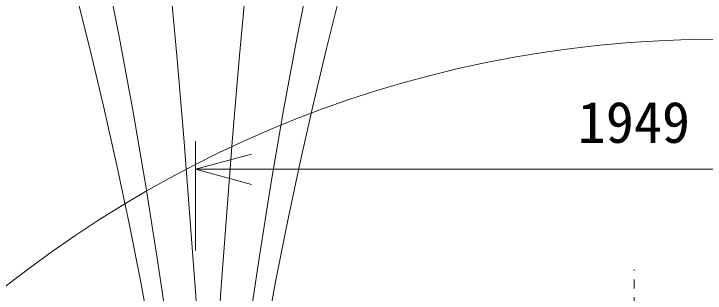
# Model space of a CAD drawing. Units: millimetres, scale not verified. Extents: x -1416 to 1477, y -553 to 2890.
# Drawn here: x -48.34 to -17.62, y 37.95 to 50.36 of the extents above; entities that cross this region are included whole.
import ezdxf
from ezdxf.enums import TextEntityAlignment as Align

# ---------------------------------------------------------------- set-up
doc = ezdxf.new("R2010")
doc.units = ezdxf.units.MM
doc.header["$LTSCALE"] = 0.125
doc.linetypes.add('USER2', pattern=[28.575, 19.05, -3.175, 3.175, -3.175])
for name, color, linetype, lineweight in [('0-0_0', 7, 'Continuous', 18), ('0-5_SUNPO', 7, 'Continuous', 18), ('0-6_GAIKEI', 7, 'Continuous', 18)]:
    doc.layers.add(name, color=color, linetype=linetype, lineweight=lineweight)
doc.styles.add('ＭＳ ゴシック', font='')
doc.styles.get('ＭＳ ゴシック').set_extended_font_data('MS Gothic')

# ---------------------------------------------------------------- blocks, each defined once
blk = doc.blocks.new('_Open30')
at = {"layer": '0-0_0'}
blk.add_line((0, 0), (-1, 0), dxfattribs=at)
blk.add_lwpolyline([(-1, 0.26795), (0, 0), (-1, -0.26795)], dxfattribs=at)
blk = doc.blocks.new('D1')
at = {"layer": '0-5_SUNPO'}
for p, q in [((153.2282, 101.337), (153.2282, 106.1989)), ((155.7282, 104.9489), (189.7082, 104.9489))]:
    blk.add_line(p, q, dxfattribs=at)
at = {"layer": '0-5_SUNPO', "xscale": 2.5, "yscale": 2.5, "rotation": 180}
blk.add_blockref('_Open30', (153.2282, 104.9489), dxfattribs=at)
at = {"layer": '0-5_SUNPO', "style": 'ＭＳ ゴシック'}
blk.add_text('1949', height=1.833, dxfattribs=at).set_placement((170.2182, 105.5739), align=Align.BOTTOM_LEFT)

msp = doc.modelspace()

# ---------------------------------------------------------------- linework, layer by layer
at = {"layer": '0-6_GAIKEI', "color": 9, "linetype": 'USER2'}
msp.add_line((-20.7818, 13.953), (-20.7818, 39.0036), dxfattribs=at)
at = {"layer": '0-6_GAIKEI'}
for centre, radius in [((30.5776, 1443.4962), 1446.0877), ((33.1741, 1025.9723), 1028.5638), ((-590.8402, -1.1235), 551.9402), ((-553.0002, -1.1235), 551.9402), ((511.4641, -1.1235), 551.9676), ((-304.7159, -0.9787), 265.8159), ((-266.8759, -0.9787), 265.8159), ((225.3091, -0.9787), 265.8127), ((-251.0997, -1.7281), 212.1998), ((-213.2597, -1.7281), 212.1998), ((171.7252, -1.7281), 212.2288), ((-17.0565, -1.8721), 51.1013)]:
    msp.add_circle(centre, radius, dxfattribs=at)

# ---------------------------------------------------------------- block references
at = {"layer": '0-5_SUNPO'}
msp.add_blockref('D1', (-193.5, -61.5), dxfattribs=at)

doc.saveas('drawing.dxf')
